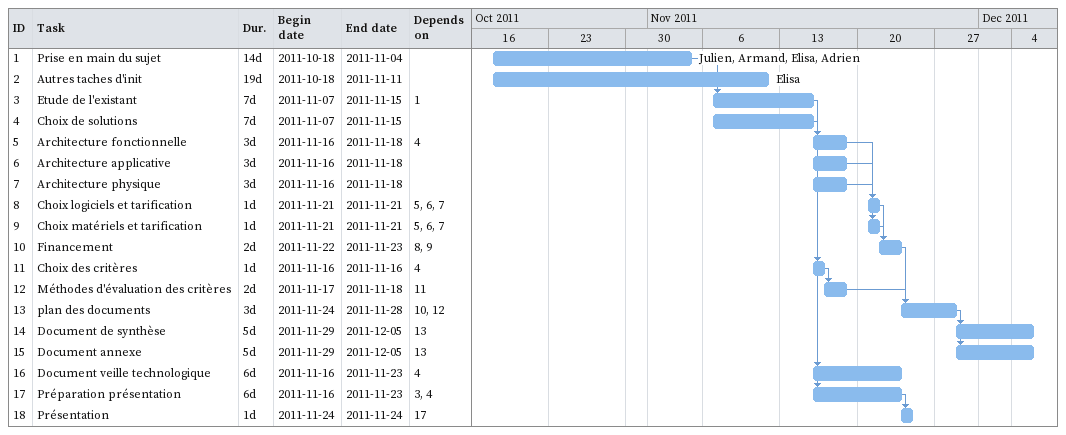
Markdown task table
| ID | Task | Duration | Start | Finish | Predecessors | Resources |
|---|---|---|---|---|---|---|
| 1 | Prise en main du sujet | 14d | 2011-10-18 | 2011-11-04 |  | Julien, Armand, Elisa, Adrien |
| 2 | Autres taches d'init | 19d | 2011-10-18 | 2011-11-11 |  | Elisa |
| 3 | Etude de l'existant | 7d | 2011-11-07 | 2011-11-15 | 1 |  |
| 4 | Choix de solutions | 7d | 2011-11-07 | 2011-11-15 |  |  |
| 5 | Architecture fonctionnelle | 3d | 2011-11-16 | 2011-11-18 | 4 |  |
| 6 | Architecture applicative | 3d | 2011-11-16 | 2011-11-18 |  |  |
| 7 | Architecture physique | 3d | 2011-11-16 | 2011-11-18 |  |  |
| 8 | Choix logiciels et tarification | 1d | 2011-11-21 | 2011-11-21 | 5, 6, 7 |  |
| 9 | Choix matériels et tarification | 1d | 2011-11-21 | 2011-11-21 | 5, 6, 7 |  |
| 10 | Financement | 2d | 2011-11-22 | 2011-11-23 | 8, 9 |  |
| 11 | Choix des critères | 1d | 2011-11-16 | 2011-11-16 | 4 |  |
| 12 | Méthodes d'évaluation des critères | 2d | 2011-11-17 | 2011-11-18 | 11 |  |
| 13 | plan des documents | 3d | 2011-11-24 | 2011-11-28 | 10, 12 |  |
| 14 | Document de synthèse | 5d | 2011-11-29 | 2011-12-05 | 13 |  |
| 15 | Document annexe | 5d | 2011-11-29 | 2011-12-05 | 13 |  |
| 16 | Document veille technologique | 6d | 2011-11-16 | 2011-11-23 | 4 |  |
| 17 | Préparation présentation | 6d | 2011-11-16 | 2011-11-23 | 3, 4 |  |
| 18 | Présentation | 1d | 2011-11-24 | 2011-11-24 | 17 |  |
